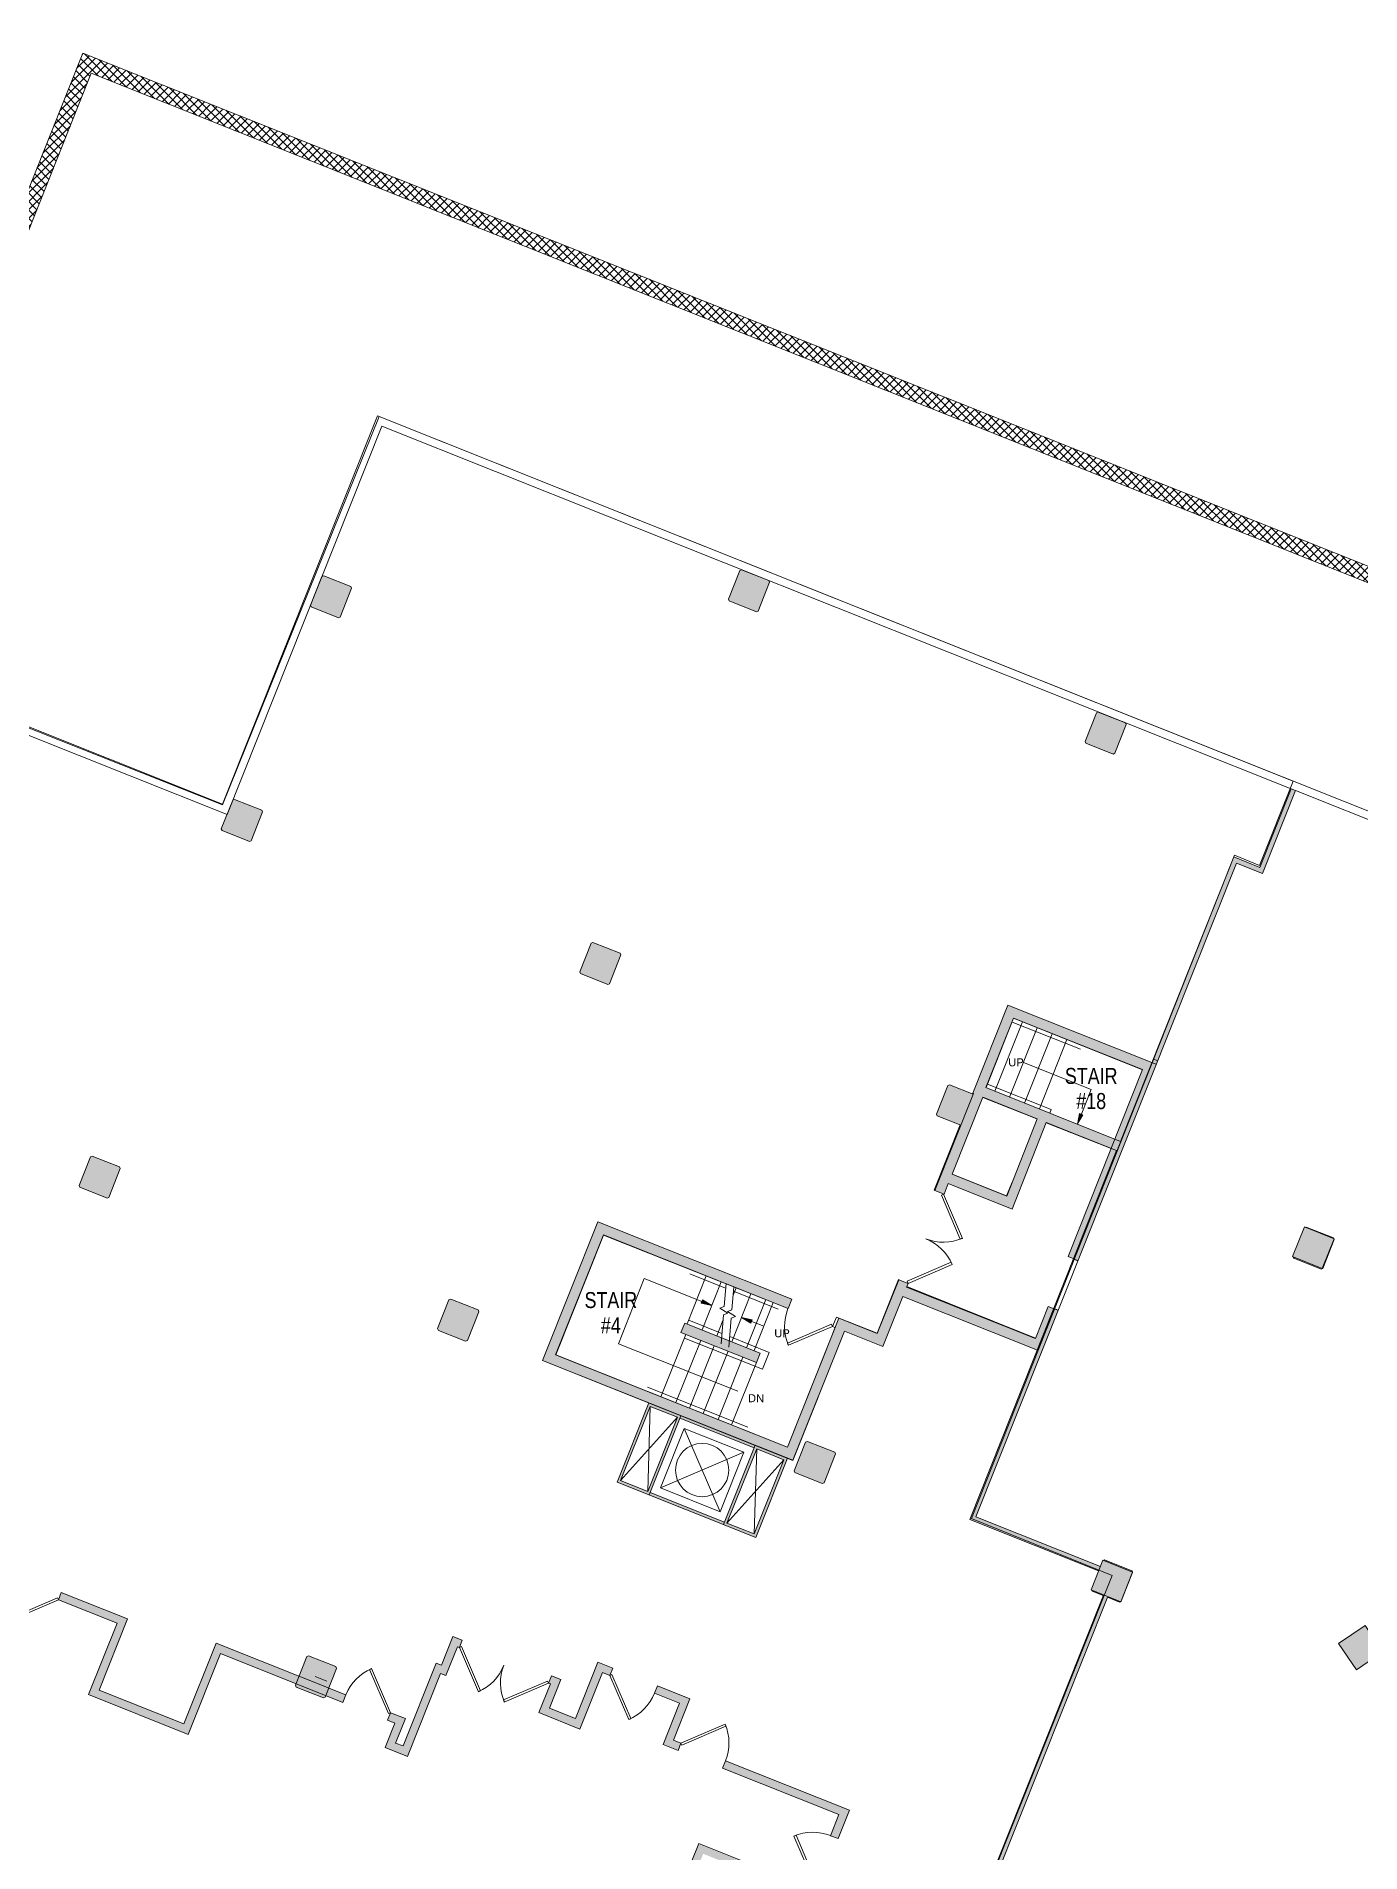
# Model space of a CAD drawing. Header units: inches. Extents: x -13 to 4331, y -638 to 2885.
# Drawn here: x 1876 to 2869, y 1519 to 2881 of the extents above; entities that cross this region are included whole.
import ezdxf

# ---------------------------------------------------------------- set-up
doc = ezdxf.new("R2010")
doc.units = ezdxf.units.IN
doc.header["$MEASUREMENT"] = 0
doc.linetypes.add('Demolished', pattern=[0.1875, 0.125, -0.0625])
for name, color, linetype, lineweight in [('A-DETL-THIN', 151, 'Continuous', 9), ('A-DOOR', 31, 'Demolished', 9), ('A-FLOR-STRS', 7, 'Continuous', 9), ('A-WALL', 113, 'Continuous', 13), ('A-WALL-PATT', 111, 'Continuous', 13), ('A-WALL-PRHT', 7, 'Continuous', 9), ('Chevy Chase Pavilion_3rd Floor Base_dwg', 8, 'Continuous', 9), ('I-WALL', 2, 'Demolished', 9), ('M-HVAC', 7, 'Continuous', 9), ('NIC', 7, 'Continuous', 9), ('S-COLS', 52, 'Continuous', 13), ('TEXT', 7, 'Continuous', 9), ('TEXT - RCP', 7, 'Continuous', 9)]:
    doc.layers.add(name, color=color, linetype=linetype, lineweight=lineweight)
doc.styles.add('Arial', font='arial.ttf', dxfattribs={"height": 6})
doc.styles.add('Arial_1', font='arial.ttf', dxfattribs={"width": 0.8, "height": 12})

# ---------------------------------------------------------------- blocks, each defined once
blk = doc.blocks.new('Concrete-Rectangular-Column - 24x24-5082804-FIRST FLOOR DEMOLITION')
at = {"layer": 'S-COLS', "lineweight": 9}
blk.add_hatch(color=7, dxfattribs=at).paths.add_polyline_path([(5, -12), (12, -12), (12, 12), (-12, 12), (-12, -12)], flags=0)
at = {"layer": 'S-COLS', "color": 8, "lineweight": 20}
for p, q in [((12, 12), (-12, 12)), ((-12, 12), (-12, -12)), ((12, -12), (12, 12)), ((-12, -12), (12, -12))]:
    blk.add_line(p, q, dxfattribs=at)
blk = doc.blocks.new('Chevy Chase Pavilion_3rd Floor Base_dwg__U3-5518006-FIRST FLOOR DEMOLITION')
at = {"layer": 'A-DOOR', "color": 7, "linetype": 'Continuous', "flags": 128}
blk.add_lwpolyline([(0, 0), (25.5, 25.5), (26.1, 24.8), (26.7, 24.2), (1.2, -1.2)], close=True, dxfattribs=at)
at = {"layer": 'A-DOOR', "color": 7, "linetype": 'Continuous'}
blk.add_arc((0, 0), 36, 0, 45, dxfattribs=at)
blk = doc.blocks.new('Chevy Chase Pavilion_3rd Floor Base_dwg__U3-5518005-FIRST FLOOR DEMOLITION')
at = {"layer": 'A-DOOR', "color": 7, "linetype": 'Continuous', "flags": 128}
blk.add_lwpolyline([(0, 0), (25.5, 25.5), (26.1, 24.8), (26.7, 24.2), (1.2, -1.2)], close=True, dxfattribs=at)
at = {"layer": 'A-DOOR', "color": 7, "linetype": 'Continuous'}
blk.add_arc((0, 0), 36, 0, 45, dxfattribs=at)
blk = doc.blocks.new('Chevy Chase Pavilion_3rd Floor Base_dwg_cut-V1-FIRST FLOOR DEMOLITION')
at = {"layer": 'A-FLOR-STRS', "flags": 128}
blk.add_lwpolyline([(-0.815, 0), (-0.125, 0), (-0.063, -0.125), (0.062, 0.125), (0.125, 0), (1, 0)], dxfattribs=at)
blk = doc.blocks.new('Chevy Chase Pavilion_3rd Floor Base_dwg_cut-V2-FIRST FLOOR DEMOLITION')
at = {"layer": 'A-FLOR-STRS', "flags": 128}
blk.add_lwpolyline([(-0.815, 0), (-0.125, 0), (-0.063, -0.125), (0.062, 0.125), (0.125, 0), (1, 0)], dxfattribs=at)
blk = doc.blocks.new('Chevy Chase Pavilion_3rd Floor Base_dwg__U5-5518008-FIRST FLOOR DEMOLITION')
at = {"layer": 'A-DOOR', "color": 7, "linetype": 'Continuous', "flags": 128}
blk.add_lwpolyline([(0, 0), (25.5, -25.5), (26.1, -24.8), (26.7, -24.2), (1.2, 1.2)], close=True, dxfattribs=at)
at = {"layer": 'A-DOOR', "color": 7, "linetype": 'Continuous'}
blk.add_arc((0, 0), 36, 315, 0, dxfattribs=at)
blk = doc.blocks.new('Chevy Chase Pavilion_3rd Floor Base_dwg__U5-5518022-FIRST FLOOR DEMOLITION')
at = {"layer": 'A-DOOR', "color": 7, "linetype": 'Continuous', "flags": 128}
blk.add_lwpolyline([(0, 0), (25.5, -25.5), (26.1, -24.8), (26.7, -24.2), (1.2, 1.2)], close=True, dxfattribs=at)
at = {"layer": 'A-DOOR', "color": 7, "linetype": 'Continuous'}
blk.add_arc((0, 0), 36, 315, 0, dxfattribs=at)
blk = doc.blocks.new('Chevy Chase Pavilion_3rd Floor Base_dwg-5020009-FIRST FLOOR DEMOLITION')
at = {"layer": 'A-FLOR-STRS'}
for points in [[(2656.5, 2065.4), (2656.5, 2065.4), (2658.2, 2073.3), (2660.7, 2072.3), (2656.9, 2066.1)], [(2382.3, 1929.4), (2374.4, 1931.2), (2375.4, 1933.6)], [(2411.5, 1916.3), (2404.6, 1920.5), (2412.5, 1918.8)]]:
    blk.add_hatch(color=256, dxfattribs=at).paths.add_polyline_path(points, flags=0)
at = {"layer": 'A-WALL-PATT', "lineweight": 9}
for points in [[(2415.8, 2449.7), (2417.2, 2450.3), (2425.7, 2471.8), (2425.1, 2473.1), (2404.7, 2481.2), (2403.4, 2480.7), (2394.8, 2459.1), (2395.4, 2457.8), (2414.4, 2450.2)], [(2102.3, 2445.2), (2103.6, 2445.7), (2112.2, 2467.3), (2111.6, 2468.6), (2091.2, 2476.7), (2089.9, 2476.1), (2081.3, 2454.6), (2081.9, 2453.3), (2100.9, 2445.7)], [(2683.4, 2343), (2684.7, 2343.6), (2693.2, 2365.1), (2692.6, 2366.4), (2672.2, 2374.5), (2670.9, 2374), (2662.3, 2352.4), (2662.9, 2351.1), (2681.9, 2343.6)], [(2035.5, 2277.5), (2036.8, 2278), (2045.3, 2299.6), (2044.7, 2300.9), (2024.3, 2309), (2023, 2308.4), (2014.4, 2286.9), (2015, 2285.6), (2034, 2278)], [(2304.4, 2170.1), (2305.7, 2170.7), (2314.2, 2192.3), (2313.6, 2193.6), (2293.2, 2201.7), (2291.9, 2201.1), (2283.4, 2179.6), (2283.9, 2178.3), (2303, 2170.7)], [(2569, 2064.6), (2578.4, 2088), (2560.7, 2095), (2559.4, 2094.4), (2550.9, 2072.9), (2551.4, 2071.6), (2562.5, 2067.2)], [(1928.8, 2009.9), (1930.1, 2010.5), (1938.6, 2032.1), (1938.1, 2033.4), (1917.6, 2041.5), (1916.3, 2040.9), (1907.8, 2019.4), (1908.3, 2018.1), (1927.4, 2010.5)], [(2197.7, 1902.7), (2199, 1903.3), (2207.6, 1924.8), (2207, 1926.1), (2186.5, 1934.2), (2185.2, 1933.7), (2176.7, 1912.1), (2177.3, 1910.8), (2196.3, 1903.3)], [(2415.8, 1886.6), (2418.7, 1893.7), (2362.1, 1916.3), (2359.2, 1909.2), (2401.2, 1892.5)], [(2465.2, 1796), (2466.5, 1796.5), (2475, 1818.1), (2474.5, 1819.4), (2454, 1827.5), (2452.7, 1826.9), (2444.2, 1805.4), (2444.7, 1804.1), (2463.8, 1796.5)], [(2091, 1635.2), (2092.3, 1635.7), (2100.9, 1657.3), (2100.3, 1658.6), (2079.8, 1666.7), (2078.6, 1666.2), (2070.9, 1646.7), (2071.4, 1645.5), (2070.5, 1645.8), (2070, 1644.6), (2070.6, 1643.3), (2089.6, 1635.7)]]:
    blk.add_hatch(color=7, dxfattribs=at).paths.add_polyline_path(points, flags=0)
h = blk.add_hatch(color=7, dxfattribs=at)
h.paths.add_polyline_path([(2839.4, 1956.8), (2840.7, 1957.3), (2849.2, 1978.9), (2849, 1979.4), (2840.2, 1957.2), (2818.5, 1965.8), (2818.9, 1964.9), (2838.3, 1957.2)], flags=0)
h.paths.add_polyline_path([(2848.9, 1979.6), (2848.7, 1980.2), (2828.2, 1988.3), (2827.6, 1988), (2848.7, 1979.7)], flags=0)
h = blk.add_hatch(color=7, dxfattribs=at)
h.paths.add_polyline_path([(2415.3, 1755.5), (2439, 1815), (2414.8, 1824.6), (2414.8, 1824.6), (2359.1, 1846.9), (2359.1, 1846.8), (2335, 1856.4), (2311.3, 1797), (2414.8, 1755.7)], flags=0)
h.paths.add_polyline_path([(2414.2, 1758.1), (2393.7, 1766.3), (2416, 1822), (2436.4, 1813.8), (2414.8, 1759.8)], flags=0)
h.paths.add_polyline_path([(2391.9, 1767), (2336.1, 1789.2), (2358.4, 1845), (2414.1, 1822.7), (2392.9, 1769.6)], flags=0)
h.paths.add_polyline_path([(2334.3, 1790), (2313.9, 1798.1), (2336.1, 1853.8), (2356.5, 1845.7), (2335.4, 1792.8)], flags=0)
h = blk.add_hatch(color=7, dxfattribs=at)
h.paths.add_polyline_path([(2459.2, 1485), (2463.6, 1496.1), (2458.1, 1498.4), (2455.9, 1492.8), (2439.8, 1499.2), (2437.6, 1493.6), (2455.9, 1486.3)], flags=0)
h.paths.add_polyline_path([(2364.7, 1490.3), (2364.9, 1490.6), (2362.9, 1493.5), (2365.7, 1495.5), (2366.4, 1494.5), (2375.9, 1518.2), (2404.2, 1506.9), (2406.4, 1512.5), (2372.5, 1526), (2360.7, 1496.3), (2362.9, 1493.1)], flags=0)
h.paths.add_polyline_path([(2477, 1529.6), (2485.5, 1550.9), (2392.6, 1588), (2390.4, 1582.4), (2477.7, 1547.6), (2471.4, 1531.8)], flags=0)
h.paths.add_polyline_path([(2154.1, 1591.3), (2178.9, 1653.5), (2182.9, 1651.9), (2191.5, 1673.5), (2193, 1672.9), (2195.2, 1678.4), (2188.1, 1681.3), (2179.5, 1659.7), (2175.6, 1661.3), (2150.8, 1599.1), (2145.2, 1601.3), (2152.5, 1619.6), (2141.3, 1624), (2139.1, 1618.4), (2144.7, 1616.2), (2137.4, 1597.9), (2150.8, 1592.6)], flags=0)
h.paths.add_polyline_path([(2357, 1595.7), (2359.2, 1601.3), (2353.6, 1603.5), (2365.9, 1634.5), (2341.5, 1644.2), (2339.3, 1638.6), (2358.1, 1631.1), (2345.8, 1600.2), (2353.6, 1597.1)], flags=0)
h.paths.add_polyline_path([(1989.6, 1607.8), (2013.8, 1668.4), (2071.4, 1645.5), (2070.9, 1646.7), (2072.7, 1651.4), (2010.5, 1676.2), (1986.3, 1615.6), (1922.7, 1640.9), (1944, 1694.4), (1894.4, 1714.2), (1892.2, 1708.6), (1936.2, 1691.1), (1914.9, 1637.6), (1986.3, 1609.1)], flags=0)
h.paths.add_polyline_path([(2283.4, 1611.8), (2300.3, 1654.2), (2305.8, 1652), (2308.1, 1657.5), (2296.9, 1662), (2280, 1619.6), (2260.5, 1627.4), (2269.1, 1649), (2262.1, 1651.8), (2259.8, 1646.2), (2261.3, 1645.6), (2252.7, 1624.1), (2280, 1613.2)], flags=0)
h.paths.add_polyline_path([(1728, 1619.4), (1781.3, 1752.9), (1825.3, 1735.3), (1827.5, 1740.9), (1777.9, 1760.7), (1724.7, 1627.2), (1472.2, 1727.9), (1491.2, 1775.5), (1480, 1780), (1477.7, 1774.4), (1483.4, 1772.2), (1464.4, 1724.5), (1724.7, 1620.7)], flags=0)
h.paths.add_polyline_path([(2105.7, 1631.8), (2107.9, 1637.4), (2095, 1642.5), (2092.8, 1636.9), (2100.9, 1633.7)], flags=0)
h.paths.add_polyline_path([(1390.8, 1695.5), (1377.9, 1713.3), (1390.8, 1745.6), (1385.2, 1747.8), (1371.1, 1712.5), (1380.4, 1699.6), (1390.8, 1695.5)], flags=0)
h.paths.add_polyline_path([(1404.1, 1779), (1412.6, 1800.4), (1418.3, 1798.1), (1420.5, 1803.7), (1409.3, 1808.2), (1398.5, 1781.2)], flags=0)
h = blk.add_hatch(color=7, dxfattribs=at)
h.paths.add_polyline_path([(2688.1, 1707), (2688.8, 1707.3), (2679.4, 1711.1), (2679.2, 1710.6), (2687.7, 1707.2)], flags=0)
h.paths.add_polyline_path([(2689.2, 1707.5), (2689.4, 1707.6), (2698, 1729.2), (2697.9, 1729.4), (2689.3, 1707.6)], flags=0)
h.paths.add_polyline_path([(2676, 1711.9), (2676.2, 1712.3), (2667.4, 1715.8), (2667.7, 1715.2), (2675.7, 1712)], flags=0)
h.paths.add_polyline_path([(2697.8, 1729.6), (2697.4, 1730.5), (2677, 1738.6), (2676.1, 1738.2), (2697.4, 1729.7)], flags=0)
at = {"layer": 'A-WALL-PRHT'}
h = blk.add_hatch(dxfattribs=at)
h.set_pattern_fill('FP_1', color=256, style=0, pattern_type=2)
h.set_pattern_definition([(45, (1809.372, -637.787), (-3.1819805, 3.1819805), []), (135, (1809.372, -637.787), (-3.1819805, -3.1819805), [])])
h.paths.add_polyline_path([(4259.5, -637.8), (4259.6, -637.8), (4259.6, -637.6), (4259.6, -637.7)], flags=0)
h.paths.add_polyline_path([(4259.5, -637.8), (4259.5, 1931.2), (4259.6, 1931.3), (1910.5, 2868.6), (1809.4, 2615.1), (1820.1, 2610.8), (1916.9, 2853.6), (4248.1, 1923.5), (4248.1, -626.2), (4079.1, -626.2), (4079.1, -637.8), (4259.5, -637.8)], flags=0)
h.paths.add_polyline_path([(4259.6, 1931.2), (4259.6, 1931.3), (4259.6, 1931.3), (4259.6, 1931.2)], flags=0)
at = {"layer": 'A-FLOR-STRS'}
for p, q in [((2594.6, 2090.1), (2615.3, 2142.1)), ((2607.6, 2142), (2658.8, 2121.6)), ((2605.7, 2085.7), (2626.4, 2137.7)), ((2616.8, 2081.2), (2637.6, 2133.2)), ((2628, 2076.8), (2648.7, 2128.8)), ((2656.5, 2065.4), (2658.2, 2073.3)), ((2660.7, 2072.3), (2656.9, 2066.1)), ((2658.2, 2073.3), (2660.7, 2072.3)), ((2656.9, 2066.1), (2656.5, 2065.4)), ((2656.5, 2065.4), (2656.5, 2065.4)), ((2363.9, 1915.6), (2378.2, 1951.7)), ((2392.7, 1942.5), (2365.9, 1953.2)), ((2375, 1911.1), (2389.4, 1947.2)), ((2397.3, 1902.3), (2411.7, 1938.3)), ((2398.3, 1937.3), (2400.5, 1942.8)), ((2432.1, 1926.8), (2398.6, 1940.2)), ((2374.4, 1931.2), (2375.4, 1933.6)), ((2382.3, 1929.4), (2374.4, 1931.2)), ((2375.4, 1933.6), (2382.3, 1929.4)), ((2408.4, 1897.8), (2422.8, 1933.9)), ((2414, 1895.6), (2428.4, 1931.6)), ((2344.2, 1861), (2362.9, 1907.8)), ((2389.9, 1908.4), (2365, 1918.4)), ((2386.1, 1906.7), (2390.7, 1918.2)), ((2404.6, 1920.5), (2421.3, 1913.9)), ((2411.5, 1916.3), (2404.6, 1920.5)), ((2404.6, 1920.5), (2412.5, 1918.8)), ((2412.5, 1918.8), (2411.5, 1916.3)), ((2355.4, 1856.6), (2374, 1903.3)), ((2365.6, 1852.5), (2384.2, 1899.2)), ((2375.8, 1848.4), (2394.5, 1895.2)), ((2387, 1844), (2405.6, 1890.7)), ((2397.2, 1839.9), (2415.8, 1886.6)), ((2334.2, 1868.2), (2409.4, 1838.2))]:
    blk.add_line(p, q, dxfattribs=at)
at = {"layer": 'A-FLOR-STRS', "flags": 128}
for points in [[(2656.5, 2065.4), (2666.9, 2091.4), (2616.1, 2111.7)], [(2635.8, 2073.7), (2636.9, 2076.5), (2589.1, 2095.5)], [(2382.3, 1929.4), (2331.7, 1949.6), (2312.3, 1900.8), (2401.9, 1865.1)], [(2361.8, 1905), (2420.3, 1881.6), (2425.3, 1894.3), (2395.8, 1906.1)]]:
    blk.add_lwpolyline(points, dxfattribs=at)
at = {"layer": 'A-WALL', "color": 7, "lineweight": 9}
for p, q in [((3047.5, 2224.9), (2820.1, 2315.6)), ((2608.7, 2144.8), (2588, 2092.8)), ((2705.4, 2106.2), (2608.7, 2144.8)), ((2578.1, 2088.6), (2577.9, 2088.2)), ((2585.5, 2085.5), (2626.2, 2069.3)), ((2633.2, 2066.5), (2681.9, 2047.1)), ((2625.2, 1905), (2528.5, 1943.6)), ((2335.4, 1787.4), (2359.1, 1846.8)), ((2414.1, 1822.7), (2358.4, 1845)), ((2391.1, 1765.1), (2414.8, 1824.6)), ((2336.1, 1789.2), (2391.9, 1767))]:
    blk.add_line(p, q, dxfattribs=at)
at = {"layer": 'A-WALL', "color": 7, "lineweight": 9, "flags": 128}
for points in [[(2816.9, 2316.9), (2134.9, 2588.8), (2018.7, 2297.6), (1758.2, 2401.5)], [(1760.4, 2407.1), (2015.4, 2305.4), (2131.6, 2596.6), (4079.1, 1819.9), (4079.1, -637.8), (3438.2, -637.8), (3430.1, -625.7), (4073.1, -625.7), (4073.1, 1559.6)], [(2568.6, 2064.8), (2549, 2015.8), (2549.5, 2015.6)], [(2559.6, 2020.8), (2607.7, 2001.6), (2607.7, 2001.7)], [(2607.8, 2022.4), (2603.4, 2011.6), (2562.5, 2027.9)], [(2522.5, 1948.8), (2522.4, 1948.9), (2506.3, 1908.7), (2475.8, 1920.8), (2472.9, 1913.8), (2474.8, 1913), (2439, 1823.2), (2265.3, 1892.5), (2301.1, 1982.3)], [(2439.5, 1927.2), (2439.5, 1927.1), (2301.1, 1982.3)], [(2510.6, 1898.8), (2510.6, 1898.7), (2481.9, 1910.2), (2443.2, 1813.3), (2255.4, 1888.2), (2255.4, 1888.3)], [(2439, 1815), (2415.3, 1755.5), (2311.3, 1797), (2335, 1856.4)], [(2364.9, 1490.6), (2364.7, 1490.3), (2360.7, 1496.3), (2372.5, 1526), (2406.4, 1512.5), (2404.2, 1506.9)]]:
    blk.add_lwpolyline(points, dxfattribs=at)
for points in [[(2415.8, 1886.6), (2359.2, 1909.2), (2362.1, 1916.3), (2418.7, 1893.7)], [(2313.9, 1798.1), (2334.3, 1790), (2356.5, 1845.7), (2336.1, 1853.8)], [(2414.2, 1758.1), (2393.7, 1766.3), (2416, 1822), (2436.4, 1813.8)], [(1892.2, 1708.6), (1894.4, 1714.2), (1944, 1694.4), (1922.7, 1640.9), (1986.3, 1615.6), (2010.5, 1676.2), (2107.9, 1637.4), (2105.7, 1631.8), (2013.8, 1668.4), (1989.6, 1607.8), (1914.9, 1637.6), (1936.2, 1691.1)], [(2141.3, 1624), (2152.5, 1619.6), (2145.2, 1601.3), (2150.8, 1599.1), (2175.6, 1661.3), (2179.5, 1659.7), (2188.1, 1681.3), (2195.2, 1678.4), (2193, 1672.9), (2191.5, 1673.5), (2182.9, 1651.9), (2178.9, 1653.5), (2154.1, 1591.3), (2137.4, 1597.9), (2144.7, 1616.2), (2139.1, 1618.4)], [(2262.1, 1651.8), (2269.1, 1649), (2260.5, 1627.4), (2280, 1619.6), (2296.9, 1662), (2308.1, 1657.5), (2305.8, 1652), (2300.3, 1654.2), (2283.4, 1611.8), (2252.7, 1624.1), (2261.3, 1645.6), (2259.8, 1646.2)], [(2341.5, 1644.2), (2365.9, 1634.5), (2353.6, 1603.5), (2359.2, 1601.3), (2357, 1595.7), (2345.8, 1600.2), (2358.1, 1631.1), (2339.3, 1638.6)], [(2392.6, 1588), (2485.5, 1550.9), (2477, 1529.6), (2471.4, 1531.8), (2477.7, 1547.6), (2390.4, 1582.4)]]:
    blk.add_lwpolyline(points, close=True, dxfattribs=at)
at = {"layer": 'A-WALL-PRHT', "flags": 128}
for points in [[(4079.1, -637.8), (4259.6, -637.8), (4259.6, 1931.3), (1910.5, 2868.6), (1809.4, 2615.1)], [(1820.1, 2610.8), (1916.9, 2853.6), (4248.1, 1923.5), (4248.1, -626.2), (4079.1, -626.2)]]:
    blk.add_lwpolyline(points, dxfattribs=at)
at = {"layer": 'M-HVAC'}
for p, q in [((2336.1, 1853.8), (2334.3, 1790)), ((2313.9, 1798.1), (2356.5, 1845.7)), ((2361.7, 1837.2), (2388.5, 1774.8)), ((2393.7, 1766.3), (2436.4, 1813.8)), ((2416, 1822), (2414.2, 1758.1))]:
    blk.add_line(p, q, dxfattribs=at)
at = {"layer": 'M-HVAC', "flags": 128}
blk.add_lwpolyline([(2406.3, 1819.4), (2343.9, 1792.6), (2388.5, 1774.8), (2406.3, 1819.4), (2361.7, 1837.2), (2343.9, 1792.6)], dxfattribs=at)
at = {"layer": 'M-HVAC'}
blk.add_circle((2375.1, 1806), 20, dxfattribs=at)
at = {"layer": 'NIC', "flags": 128}
blk.add_lwpolyline([(408.3, -637.8), (-13.4, -15.7), (1142, 2881.3), (1809.4, 2615.1), (1910.5, 2868.6), (4259.6, 1931.3), (4259.6, -637.8)], close=True, dxfattribs=at)
at = {"layer": 'S-COLS', "color": 7, "lineweight": 9}
blk.add_line((2084.9, 1651.3), (2093.5, 1647.7), dxfattribs=at)
at = {"layer": 'S-COLS', "color": 7, "lineweight": 9, "flags": 128}
for points in [[(2394.8, 2459.1), (2395.4, 2457.8), (2415.8, 2449.7), (2417.1, 2450.2), (2425.7, 2471.8), (2425.1, 2473.1), (2404.7, 2481.2), (2403.4, 2480.7)], [(2081.3, 2454.6), (2081.9, 2453.3), (2102.3, 2445.2), (2103.6, 2445.7), (2112.2, 2467.3), (2111.6, 2468.6), (2091.2, 2476.7), (2089.9, 2476.1)], [(2662.3, 2352.4), (2662.9, 2351.1), (2683.4, 2343), (2684.7, 2343.6), (2693.2, 2365.1), (2692.6, 2366.4), (2672.2, 2374.5), (2670.9, 2374)], [(2014.4, 2286.9), (2015, 2285.6), (2035.5, 2277.5), (2036.8, 2278), (2045.3, 2299.6), (2044.7, 2300.9), (2024.3, 2309), (2023, 2308.4)], [(2283.4, 2179.6), (2283.9, 2178.3), (2304.4, 2170.1), (2305.7, 2170.7), (2314.2, 2192.3), (2313.6, 2193.6), (2293.2, 2201.7), (2291.9, 2201.1)], [(1907.8, 2019.4), (1908.3, 2018.1), (1928.8, 2009.9), (1930.1, 2010.5), (1938.6, 2032.1), (1938.1, 2033.4), (1917.6, 2041.5), (1916.3, 2040.9)], [(2176.7, 1912.1), (2177.3, 1910.8), (2197.7, 1902.7), (2199, 1903.3), (2207.6, 1924.8), (2207, 1926.1), (2186.5, 1934.2), (2185.2, 1933.7)], [(2444.2, 1805.4), (2444.7, 1804.1), (2465.2, 1796), (2466.5, 1796.5), (2475, 1818.1), (2474.5, 1819.4), (2454, 1827.5), (2452.7, 1826.9)], [(2070, 1644.6), (2070.6, 1643.3), (2091, 1635.2), (2092.3, 1635.7), (2100.9, 1657.3), (2100.3, 1658.6), (2079.9, 1666.7), (2078.6, 1666.2)]]:
    blk.add_lwpolyline(points, close=True, dxfattribs=at)
for points in [[(2578.4, 2088), (2560.7, 2095), (2559.4, 2094.4), (2550.9, 2072.9)], [(2550.9, 2072.9), (2551.4, 2071.6), (2569, 2064.6)], [(2818.5, 1965.8), (2818.9, 1964.9), (2839.4, 1956.8), (2840.7, 1957.3), (2849.2, 1978.9), (2849, 1979.4)], [(2848.9, 1979.6), (2848.7, 1980.2), (2828.2, 1988.3), (2827.6, 1988)], [(2697.8, 1729.6), (2697.4, 1730.5), (2677, 1738.6), (2676.1, 1738.2)], [(2689.2, 1707.5), (2689.4, 1707.6), (2698, 1729.2), (2697.9, 1729.4)], [(2667.4, 1715.8), (2667.7, 1715.2), (2676, 1711.9)], [(2679.2, 1710.6), (2688.1, 1707), (2688.8, 1707.3)]]:
    blk.add_lwpolyline(points, dxfattribs=at)
for name, p, rotation in [('Chevy Chase Pavilion_3rd Floor Base_dwg__U3-5518006-FIRST FLOOR DEMOLITION', (2556.1, 2012.9), 248.2578975104178), ('Chevy Chase Pavilion_3rd Floor Base_dwg__U3-5518006-FIRST FLOOR DEMOLITION', (2472.9, 1913.8), 158.2579999999989), ('Chevy Chase Pavilion_3rd Floor Base_dwg__U5-5518008-FIRST FLOOR DEMOLITION', (2193, 1672.9), 338.258), ('Chevy Chase Pavilion_3rd Floor Base_dwg__U5-5518008-FIRST FLOOR DEMOLITION', (2141.3, 1624), 158.2580000000001), ('Chevy Chase Pavilion_3rd Floor Base_dwg__U5-5518008-FIRST FLOOR DEMOLITION', (2305.8, 1652), 338.258)]:
    blk.add_blockref(name, p, dxfattribs=dict(rotation=rotation))
at = {"extrusion": (0, 0, -1)}
for name, p, zscale, rotation in [('Chevy Chase Pavilion_3rd Floor Base_dwg__U3-5518005-FIRST FLOOR DEMOLITION', (-2529.5, 1946), -1, 111.7418975103844), ('Chevy Chase Pavilion_3rd Floor Base_dwg__U5-5518022-FIRST FLOOR DEMOLITION', (-1892.2, 1708.6), -1, 21.74199999999709), ('Chevy Chase Pavilion_3rd Floor Base_dwg__U5-5518022-FIRST FLOOR DEMOLITION', (-2259.8, 1646.2), -1, 21.74199999999709), ('Chevy Chase Pavilion_3rd Floor Base_dwg__U5-5518022-FIRST FLOOR DEMOLITION', (-2359.2, 1601.3), -0.9999999999999999, 201.7419999999995), ('Chevy Chase Pavilion_3rd Floor Base_dwg__U5-5518022-FIRST FLOOR DEMOLITION', (-2458.1, 1498.4), -1, 111.7419999999982)]:
    blk.add_blockref(name, p, dxfattribs=dict(at, zscale=zscale, rotation=rotation))
at = {"xscale": 24.99999999999999, "yscale": 24.99999999999999, "zscale": 24.99999999999999, "rotation": 265.2665135968279}
for name, p in [('Chevy Chase Pavilion_3rd Floor Base_dwg_cut-V2-FIRST FLOOR DEMOLITION', (2391.3, 1925.5)), ('Chevy Chase Pavilion_3rd Floor Base_dwg_cut-V1-FIRST FLOOR DEMOLITION', (2397.2, 1923.1))]:
    blk.add_blockref(name, p, dxfattribs=at)
at = {"layer": 'A-FLOR-STRS', "char_height": 6, "attachment_point": 2, "line_spacing_factor": 0.941778, "style": 'Arial'}
for s, insert, width in [('UP', (2610.5, 2114.8), 13.884), ('UP', (2435, 1911.6), 13.884), ('DN', (2415.5, 1862.9), 14.398)]:
    blk.add_mtext(s, dxfattribs=dict(at, insert=insert, width=width))
at = {"layer": 'TEXT', "insert": (2666.9, 2107.6), "char_height": 12, "width": 45.544, "attachment_point": 2, "line_spacing_factor": 0.941778, "style": 'Arial_1'}
blk.add_mtext('STAIR\\P#18', dxfattribs=at)
at = {"layer": 'TEXT - RCP', "insert": (2306.6, 1939.5), "char_height": 12, "width": 45.544, "attachment_point": 2, "line_spacing_factor": 0.941778, "style": 'Arial_1'}
blk.add_mtext('STAIR\\P#4', dxfattribs=at)

msp = doc.modelspace()

# ---------------------------------------------------------------- hatches: boundary and pattern name
at = {"layer": 'A-WALL-PATT', "lineweight": 9}
for points in [[(2796.6, 2256.7), (2820.1, 2315.6), (2816.9, 2316.9), (2793.4, 2258)], [(2715.6, 2110.3), (2777.1, 2264.5), (2773.9, 2265.8), (2712.4, 2111.6), (2712.6, 2111.5)], [(2795.3, 2253.4), (2796.6, 2256.7), (2777.1, 2264.5), (2775.8, 2261.2), (2793.4, 2254.2)], [(2705.5, 2106.3), (2708.3, 2113.3), (2604.4, 2154.7), (2601.6, 2147.7), (2692.3, 2111.5)], [(2585, 2085.9), (2608.6, 2144.9), (2601.6, 2147.7), (2578, 2088.6), (2578.5, 2088.4)], [(2653.9, 1964.4), (2684.5, 2041.1), (2686, 2045.6), (2687.7, 2049.2), (2712.6, 2111.5), (2712.3, 2111.3), (2712.4, 2111.6), (2708.3, 2113.3), (2649.6, 1966.1)], [(2556.5, 2012.8), (2585.5, 2085.7), (2578.5, 2088.4), (2549.5, 2015.6)], [(2681.9, 2047.2), (2684.7, 2054.2), (2587.8, 2092.8), (2585, 2085.9), (2668.6, 2052.5)], [(2610.5, 2008.7), (2633.2, 2066.6), (2626.3, 2069.4), (2603.5, 2011.5)], [(2607.7, 2001.7), (2610.5, 2008.7), (2562.5, 2027.9), (2559.7, 2020.9), (2603.5, 2003.4)], [(2439.5, 1927.2), (2442.3, 1934.2), (2296.9, 1992.2), (2294.1, 1985.2), (2439, 1927.4)], [(2262.4, 1885.5), (2301.1, 1982.4), (2294.1, 1985.2), (2255.4, 1888.3)], [(2510.6, 1898.8), (2529.5, 1946), (2522.5, 1948.8), (2503.6, 1901.6), (2506.4, 1900.5)], [(2622.3, 1897.6), (2625, 1904.6), (2528.3, 1943.1), (2525.5, 1936.2), (2604.4, 1904.7)], [(2626.4, 1896), (2638.8, 1927.1), (2634.7, 1928.7), (2622.3, 1897.6), (2625, 1896.5)], [(2443.2, 1813.4), (2481.8, 1910.3), (2474.9, 1913.1), (2436.2, 1816.2), (2442.3, 1813.8)], [(2503.6, 1901.6), (2506.4, 1908.5), (2477.7, 1920), (2474.9, 1913.1), (2486.2, 1908.5)], [(2436.2, 1816.2), (2439, 1823.2), (2265.2, 1892.5), (2262.4, 1885.5), (2400.1, 1830.6)], [(2672.5, 1730.5), (2673.8, 1733.7), (2580.3, 1771), (2579, 1767.7), (2666.8, 1732.7)], [(2607.6, 1531.1), (2679.4, 1711.1), (2676.2, 1712.3), (2604.4, 1532.4)], [(2582.3, 1477.1), (2587.5, 1480.6), (2607.6, 1531.1), (2604.4, 1532.4), (2583.7, 1480.6)]]:
    msp.add_hatch(color=7, dxfattribs=at).paths.add_polyline_path(points, flags=0)
h = msp.add_hatch(color=7, dxfattribs=at)
h.paths.add_polyline_path([(2579, 1767.7), (2642.1, 1925.9), (2638.8, 1927.2), (2575.8, 1769)], flags=0)
h.paths.add_polyline_path([(2712.6, 2111.5), (2712.4, 2111.6), (2712.3, 2111.3), (2712.4, 2111.4)], flags=0)
h.paths.add_polyline_path([(2656.9, 1963), (2715.6, 2110.3), (2712.6, 2111.5), (2687.7, 2049.2), (2686, 2045.6), (2684.5, 2041.1), (2653.9, 1964.4), (2653.7, 1964.5), (2653.6, 1964.3), (2653.9, 1964.2)], flags=0)

# ---------------------------------------------------------------- linework, layer by layer
at = {"layer": 'A-DETL-THIN'}
for p, q in [((2132.9, 2596.1), (2015.3, 2304.9)), ((2818.4, 2322.7), (2132.9, 2596.1)), ((2015.3, 2304.9), (1758.4, 2406.7)), ((2793.2, 2259.5), (2818.4, 2322.7)), ((2577.2, 1769.6), (2774.4, 2267.1)), ((2774.4, 2267.1), (2793.2, 2259.5)), ((2682.6, 1727), (2577.2, 1769.6)), ((2585.5, 1483.5), (2682.6, 1727))]:
    msp.add_line(p, q, dxfattribs=at)
at = {"layer": 'A-WALL', "color": 8, "lineweight": 20}
for p, q in [((2604.4, 2154.7), (2578, 2088.6)), ((2712.4, 2111.6), (2604.4, 2154.7)), ((2587.8, 2092.8), (2608.6, 2144.9)), ((2608.6, 2144.9), (2705.5, 2106.3)), ((2653.9, 1964.4), (2712.6, 2111.5)), ((2705.5, 2106.3), (2649.6, 1966.1)), ((2578.5, 2088.4), (2549.5, 2015.6)), ((2562.5, 2027.9), (2585.5, 2085.7)), ((2578, 2088.6), (2578.5, 2088.4)), ((2585.5, 2085.7), (2626.3, 2069.4)), ((2688.8, 2052.5), (2587.8, 2092.8)), ((2626.3, 2069.4), (2603.5, 2011.5)), ((2607.7, 2001.7), (2633.2, 2066.6)), ((2633.2, 2066.6), (2686, 2045.6)), ((2556.5, 2012.8), (2559.7, 2020.9)), ((2559.7, 2020.9), (2607.7, 2001.7)), ((2603.5, 2011.5), (2562.5, 2027.9)), ((2549.5, 2015.6), (2556.5, 2012.8)), ((2296.9, 1992.2), (2255.4, 1888.3)), ((2442.3, 1934.2), (2296.9, 1992.2)), ((2265.2, 1892.5), (2301.1, 1982.4)), ((2301.1, 1982.4), (2439.5, 1927.2)), ((2649.6, 1966.1), (2653.9, 1964.4)), ((2522.5, 1948.8), (2506.4, 1908.5)), ((2529.5, 1946), (2522.5, 1948.8)), ((2510.6, 1898.8), (2525.5, 1936.2)), ((2525.5, 1936.2), (2626.5, 1895.9)), ((2528.3, 1943.1), (2529.5, 1946)), ((2625, 1904.6), (2528.3, 1943.1)), ((2439.5, 1927.2), (2442.3, 1934.2)), ((2634.7, 1928.7), (2625, 1904.6)), ((2626.5, 1895.9), (2639, 1927)), ((2639, 1927), (2634.7, 1928.7)), ((2477.7, 1920), (2439, 1823.2)), ((2443.2, 1813.4), (2481.8, 1910.3)), ((2506.4, 1908.5), (2477.7, 1920)), ((2481.8, 1910.3), (2510.6, 1898.8)), ((2255.4, 1888.3), (2443.2, 1813.4)), ((2439, 1823.2), (2265.2, 1892.5))]:
    msp.add_line(p, q, dxfattribs=at)
at = {"layer": 'I-WALL', "color": 8, "linetype": 'Continuous', "lineweight": 20}
for p, q in [((2816.9, 2316.9), (2793.4, 2258)), ((2820.1, 2315.6), (2816.9, 2316.9)), ((2795.3, 2253.4), (2820.1, 2315.6)), ((2773.9, 2265.8), (2688.8, 2052.5)), ((2793.4, 2258), (2773.9, 2265.8)), ((2580.3, 1771), (2775.8, 2261.2)), ((2775.8, 2261.2), (2795.3, 2253.4)), ((2712.6, 2111.5), (2715.6, 2110.3)), ((2716.7, 2113), (2713.5, 2114.3)), ((2686, 2045.6), (2575.8, 1769)), ((2673.8, 1733.7), (2580.3, 1771)), ((2575.8, 1769), (2672.5, 1730.5)), ((2676.2, 1712.3), (2584.6, 1482.9)), ((2595.7, 1501.2), (2679.4, 1711.1))]:
    msp.add_line(p, q, dxfattribs=at)
at = {"layer": 'I-WALL', "linetype": 'Continuous'}
for p, q in [((2653.6, 1964.3), (2656.9, 1963)), ((2642.1, 1925.9), (2638.8, 1927.2))]:
    msp.add_line(p, q, dxfattribs=at)
at = {"layer": 'I-WALL', "color": 7}
for p, q in [((2656.9, 1963), (2653.6, 1964.3)), ((2638.8, 1927.2), (2642.1, 1925.9))]:
    msp.add_line(p, q, dxfattribs=at)

# ---------------------------------------------------------------- block references
at = {"layer": 'Chevy Chase Pavilion_3rd Floor Base_dwg', "color": 7}
msp.add_blockref('Chevy Chase Pavilion_3rd Floor Base_dwg-5020009-FIRST FLOOR DEMOLITION', (0, 0), dxfattribs=at)
at = {"layer": 'S-COLS', "lineweight": 9}
for p, rotation in [((2833.5, 1972.8), 338.3805545101675), ((2682.4, 1722.8), 338.3805545101675), ((2869.1, 1672.8), 304.129999999991)]:
    msp.add_blockref('Concrete-Rectangular-Column - 24x24-5082804-FIRST FLOOR DEMOLITION', p, dxfattribs=dict(at, rotation=rotation))

doc.saveas('drawing.dxf')
